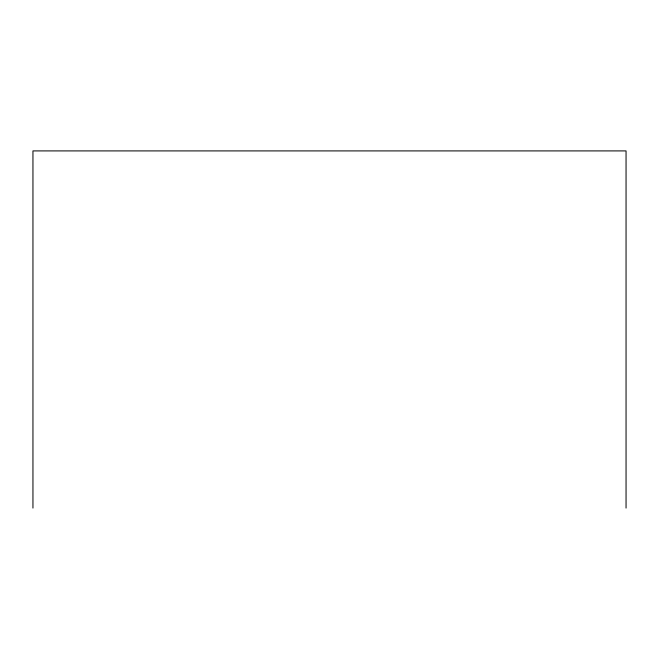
<?xml version="1.0" encoding="UTF-8"?>
<svg xmlns="http://www.w3.org/2000/svg" width="659" height="659" viewBox="0 0 659 659"><rect width="100%" height="100%" fill="white"/><g stroke="black" fill="none" stroke-linecap="round" stroke-linejoin="round"><path stroke-width="0.99" d="M626.05 508.089L626.05 150.911L32.95 150.911L32.95 508.089"/></g></svg>
